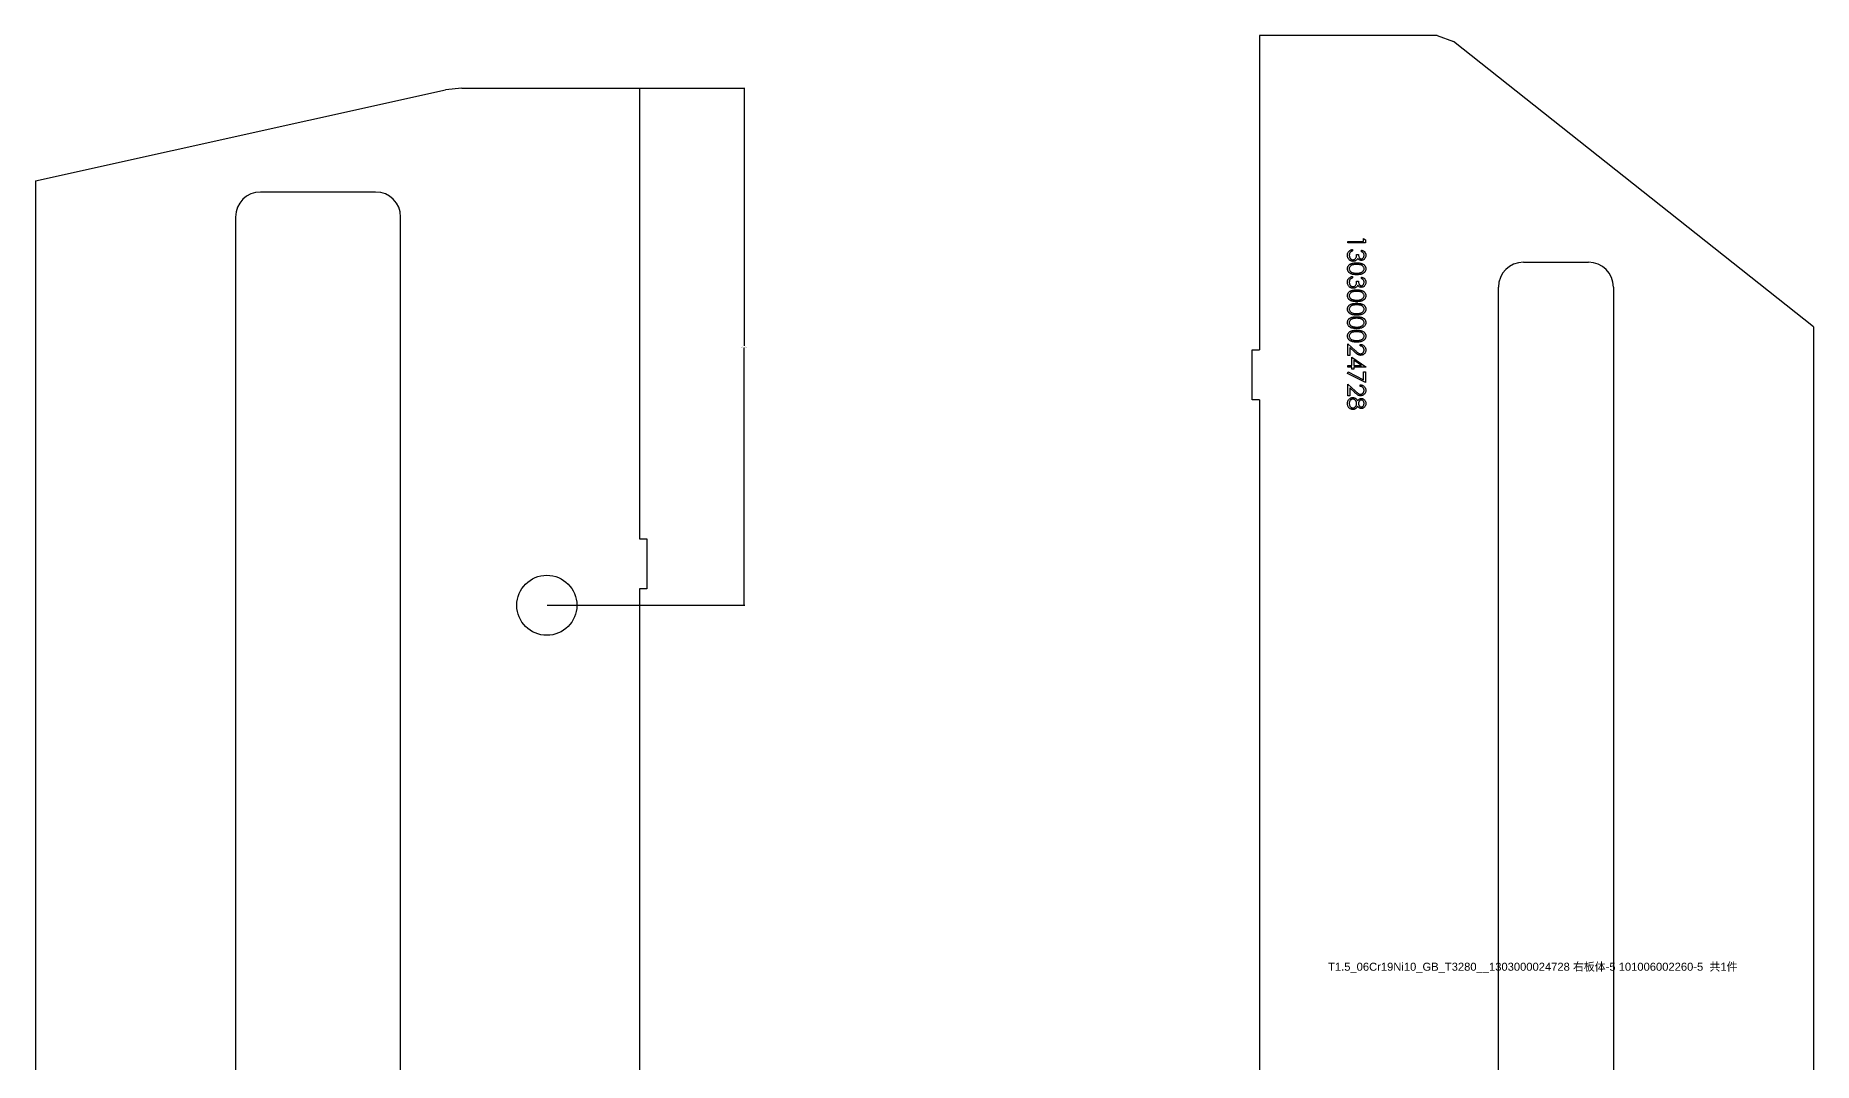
# Model space of a CAD drawing. Extents: x -16 to 22649, y -4599 to 814.
# Drawn here: x 531.5 to 887, y 165.9 to 371.2 of the extents above; entities that cross this region are included whole.
import ezdxf

# ---------------------------------------------------------------- set-up
doc = ezdxf.new("R2010")
doc.units = 0
doc.header["$MEASUREMENT"] = 0
doc.linetypes.add('CENTERX2', pattern=[20.32, 12.7, -2.54, 2.54, -2.54])
doc.layers.get('0').update_dxf_attribs({"linetype": 'CONTINUOUS'})
doc.layers.get('DEFPOINTS').update_dxf_attribs({"linetype": 'CONTINUOUS'})
for name, color, linetype in [('1', 6, 'CENTERX2'), ('S1', 7, 'CONTINUOUS'), ('SLD-0', 7, 'CONTINUOUS')]:
    doc.layers.add(name, color=color, linetype=linetype)
doc.styles.get("Standard").update_dxf_attribs({"font": 'arial.ttf'})
doc.dimstyles.get("Standard").update_dxf_attribs({"dimtxt": 0.18, "dimasz": 0.18, "dimexe": 0.18, "dimexo": 0.0625, "dimgap": 0.09, "dimtad": 0, "dimtih": 1, "dimtoh": 1, "dimdec": 4, "dimzin": 0, "dimtxsty": 'STANDARD', "dimcen": 0.09, "dimazin": 3, "dimtfac": 1, "dimtdec": 4, "dimtofl": 0, "dimtmove": 0, "dimatfit": 3, "dimtolj": 1, "dimtzin": 0})

# ---------------------------------------------------------------- blocks, each defined once
blk = doc.blocks.new('1303000024728_右板体-5_101006')
at = {"layer": '1', "color": 6, "linetype": 'CONTINUOUS', "flags": 128}
for points in [[(20.34, 142.6), (20.34, 142.92), (20.34, 142.92), (20.44, 142.89), (20.54, 142.86), (20.63, 142.82), (20.72, 142.77), (20.8, 142.72), (20.87, 142.67), (20.94, 142.61), (21, 142.54), (21.06, 142.47), (21.1, 142.39), (21.14, 142.31), (21.18, 142.23), (21.2, 142.15), (21.22, 142.06), (21.23, 141.97), (21.23, 141.88), (21.23, 141.88), (21.23, 141.74), (21.2, 141.61), (21.16, 141.48), (21.11, 141.36), (21.04, 141.24), (20.96, 141.15), (20.87, 141.06), (20.77, 140.99), (20.66, 140.93), (20.55, 140.89), (20.44, 140.86), (20.32, 140.85), (20.32, 140.85), (20.21, 140.86), (20.11, 140.88), (20.01, 140.91), (19.92, 140.96), (19.83, 141.01), (19.75, 141.08), (19.67, 141.17), (19.6, 141.26), (19.6, 141.26), (19.55, 141.15), (19.48, 141.05), (19.4, 140.96), (19.31, 140.88), (19.31, 140.88), (19.24, 140.83), (19.16, 140.79), (19.09, 140.76), (19.01, 140.73), (18.93, 140.7), (18.85, 140.69), (18.77, 140.68), (18.68, 140.67), (18.68, 140.67), (18.54, 140.68), (18.39, 140.71), (18.25, 140.76), (18.12, 140.83), (17.99, 140.92), (17.88, 141.02), (17.78, 141.14), (17.7, 141.27), (17.64, 141.41), (17.59, 141.56), (17.56, 141.72), (17.55, 141.89), (17.55, 141.89), (17.56, 142), (17.57, 142.11), (17.59, 142.21), (17.62, 142.31), (17.66, 142.4), (17.7, 142.49), (17.76, 142.57), (17.82, 142.65), (17.89, 142.73), (17.96, 142.79), (18.05, 142.85), (18.14, 142.91), (18.24, 142.95), (18.35, 142.99), (18.46, 143.03), (18.59, 143.05), (18.59, 143.05), (18.59, 142.74), (18.59, 142.74), (18.51, 142.71), (18.43, 142.69), (18.36, 142.66), (18.3, 142.62), (18.24, 142.59), (18.19, 142.55), (18.14, 142.51), (18.1, 142.46), (18.1, 142.46), (18.06, 142.41), (18.02, 142.34), (17.99, 142.27), (17.96, 142.2), (17.94, 142.13), (17.93, 142.05), (17.92, 141.97), (17.91, 141.88), (17.91, 141.88), (17.92, 141.78), (17.93, 141.69), (17.94, 141.6), (17.97, 141.52), (18, 141.44), (18.04, 141.37), (18.08, 141.3), (18.14, 141.23), (18.19, 141.18), (18.25, 141.13), (18.31, 141.08), (18.38, 141.05), (18.44, 141.02), (18.51, 141), (18.58, 140.99), (18.65, 140.99), (18.65, 140.99), (18.75, 141), (18.85, 141.02), (18.94, 141.06), (19.02, 141.11), (19.11, 141.18), (19.18, 141.25), (19.24, 141.34), (19.29, 141.44), (19.31, 141.49), (19.33, 141.55), (19.34, 141.62), (19.36, 141.7), (19.37, 141.78), (19.38, 141.87), (19.39, 141.96), (19.39, 142.07), (19.39, 142.07), (19.75, 142.07), (19.75, 142.07), (19.76, 141.94), (19.77, 141.81), (19.8, 141.7), (19.84, 141.58), (19.88, 141.48), (19.93, 141.4), (19.99, 141.32), (20.05, 141.27), (20.11, 141.22), (20.18, 141.19), (20.25, 141.17), (20.33, 141.17), (20.33, 141.17), (20.38, 141.17), (20.43, 141.18), (20.48, 141.2), (20.53, 141.22), (20.58, 141.25), (20.63, 141.28), (20.67, 141.32), (20.71, 141.37), (20.75, 141.42), (20.78, 141.47), (20.81, 141.53), (20.83, 141.59), (20.85, 141.66), (20.86, 141.73), (20.87, 141.8), (20.88, 141.87), (20.88, 141.87), (20.87, 141.99), (20.84, 142.1), (20.81, 142.21), (20.75, 142.3), (20.72, 142.34), (20.68, 142.39), (20.64, 142.43), (20.59, 142.47), (20.53, 142.5), (20.47, 142.54), (20.41, 142.57), (20.34, 142.6)], [(21.14, 145), (21.14, 144.35), (21.14, 144.35), (17.64, 144.35), (17.64, 144.35), (17.64, 144.67), (17.64, 144.67), (20.79, 144.67), (20.79, 144.67), (20.79, 145.21), (20.79, 145.21), (21.14, 145)], [(19.39, 140.36), (19.56, 140.36), (19.72, 140.35), (19.87, 140.34), (20.01, 140.32), (20.14, 140.3), (20.26, 140.28), (20.37, 140.25), (20.46, 140.21), (20.56, 140.17), (20.64, 140.13), (20.72, 140.08), (20.8, 140.03), (20.87, 139.98), (20.93, 139.92), (20.99, 139.86), (21.04, 139.8), (21.08, 139.73), (21.12, 139.66), (21.16, 139.58), (21.19, 139.51), (21.21, 139.43), (21.22, 139.35), (21.23, 139.27), (21.23, 139.19), (21.23, 139.19), (21.23, 139.11), (21.22, 139.03), (21.21, 138.95), (21.19, 138.87), (21.16, 138.79), (21.12, 138.72), (21.08, 138.65), (21.04, 138.58), (20.99, 138.51), (20.93, 138.45), (20.86, 138.39), (20.79, 138.33), (20.72, 138.28), (20.63, 138.23), (20.54, 138.18), (20.45, 138.14), (20.35, 138.11), (20.24, 138.07), (20.12, 138.05), (19.99, 138.02), (19.85, 138.01), (19.71, 137.99), (19.55, 137.99), (19.39, 137.98), (19.39, 137.98), (19.23, 137.99), (19.08, 137.99), (18.94, 138.01), (18.8, 138.02), (18.67, 138.04), (18.56, 138.07), (18.44, 138.1), (18.34, 138.14), (18.25, 138.18), (18.16, 138.23), (18.08, 138.28), (18, 138.33), (17.93, 138.38), (17.86, 138.44), (17.81, 138.51), (17.75, 138.58), (17.71, 138.65), (17.67, 138.72), (17.63, 138.79), (17.6, 138.87), (17.58, 138.95), (17.57, 139.03), (17.56, 139.11), (17.55, 139.19), (17.55, 139.19), (17.56, 139.27), (17.57, 139.35), (17.58, 139.43), (17.6, 139.51), (17.63, 139.58), (17.66, 139.65), (17.7, 139.72), (17.75, 139.79), (17.8, 139.86), (17.86, 139.92), (17.92, 139.98), (17.99, 140.03), (18.06, 140.08), (18.14, 140.13), (18.23, 140.17), (18.32, 140.21), (18.42, 140.25), (18.53, 140.28), (18.65, 140.3), (18.78, 140.32), (18.92, 140.34), (19.07, 140.35), (19.23, 140.36), (19.39, 140.36)], [(19.39, 140.05), (19.25, 140.05), (19.12, 140.04), (19, 140.03), (18.89, 140.02), (18.78, 140), (18.68, 139.99), (18.6, 139.96), (18.52, 139.94), (18.45, 139.91), (18.38, 139.88), (18.31, 139.84), (18.26, 139.81), (18.2, 139.77), (18.15, 139.72), (18.11, 139.67), (18.07, 139.62), (18, 139.52), (17.95, 139.41), (17.92, 139.3), (17.91, 139.18), (17.91, 139.18), (17.92, 139.06), (17.95, 138.95), (18, 138.84), (18.06, 138.74), (18.1, 138.69), (18.15, 138.64), (18.2, 138.6), (18.25, 138.56), (18.31, 138.52), (18.37, 138.49), (18.44, 138.46), (18.51, 138.43), (18.51, 138.43), (18.61, 138.4), (18.71, 138.37), (18.81, 138.35), (18.92, 138.33), (19.03, 138.32), (19.15, 138.31), (19.27, 138.3), (19.39, 138.3), (19.39, 138.3), (19.52, 138.3), (19.64, 138.3), (19.76, 138.31), (19.86, 138.33), (19.97, 138.34), (20.06, 138.36), (20.16, 138.39), (20.24, 138.41), (20.32, 138.45), (20.39, 138.48), (20.46, 138.52), (20.53, 138.55), (20.58, 138.6), (20.64, 138.64), (20.68, 138.69), (20.72, 138.74), (20.79, 138.85), (20.84, 138.95), (20.87, 139.07), (20.88, 139.18), (20.88, 139.18), (20.87, 139.3), (20.84, 139.41), (20.79, 139.52), (20.72, 139.62), (20.68, 139.67), (20.64, 139.72), (20.59, 139.76), (20.53, 139.81), (20.48, 139.84), (20.41, 139.88), (20.35, 139.91), (20.27, 139.94), (20.19, 139.96), (20.11, 139.99), (20.01, 140), (19.9, 140.02), (19.79, 140.03), (19.67, 140.04), (19.54, 140.05), (19.39, 140.05)], [(20.34, 137.22), (20.34, 137.53), (20.34, 137.53), (20.44, 137.51), (20.54, 137.47), (20.63, 137.43), (20.72, 137.39), (20.8, 137.34), (20.87, 137.28), (20.94, 137.22), (21, 137.15), (21.06, 137.08), (21.1, 137.01), (21.14, 136.93), (21.18, 136.85), (21.2, 136.76), (21.22, 136.68), (21.23, 136.59), (21.23, 136.49), (21.23, 136.49), (21.23, 136.36), (21.2, 136.22), (21.16, 136.1), (21.11, 135.97), (21.04, 135.86), (20.96, 135.76), (20.87, 135.67), (20.77, 135.6), (20.66, 135.54), (20.55, 135.5), (20.44, 135.48), (20.32, 135.47), (20.32, 135.47), (20.21, 135.48), (20.11, 135.5), (20.01, 135.53), (19.92, 135.57), (19.83, 135.63), (19.75, 135.7), (19.67, 135.78), (19.6, 135.88), (19.6, 135.88), (19.55, 135.77), (19.48, 135.67), (19.4, 135.58), (19.31, 135.5), (19.31, 135.5), (19.24, 135.45), (19.16, 135.41), (19.09, 135.37), (19.01, 135.34), (18.93, 135.32), (18.85, 135.3), (18.77, 135.29), (18.68, 135.29), (18.68, 135.29), (18.54, 135.3), (18.39, 135.33), (18.25, 135.38), (18.12, 135.45), (17.99, 135.54), (17.88, 135.64), (17.78, 135.75), (17.7, 135.88), (17.64, 136.03), (17.59, 136.18), (17.56, 136.34), (17.55, 136.5), (17.55, 136.5), (17.56, 136.61), (17.57, 136.72), (17.59, 136.82), (17.62, 136.92), (17.66, 137.02), (17.7, 137.1), (17.76, 137.19), (17.82, 137.27), (17.89, 137.34), (17.96, 137.41), (18.05, 137.47), (18.14, 137.52), (18.24, 137.57), (18.35, 137.61), (18.46, 137.64), (18.59, 137.67), (18.59, 137.67), (18.59, 137.35), (18.59, 137.35), (18.51, 137.33), (18.43, 137.3), (18.36, 137.27), (18.3, 137.24), (18.24, 137.2), (18.19, 137.16), (18.14, 137.12), (18.1, 137.08), (18.1, 137.08), (18.06, 137.02), (18.02, 136.96), (17.99, 136.89), (17.96, 136.82), (17.94, 136.74), (17.93, 136.67), (17.92, 136.58), (17.91, 136.5), (17.91, 136.5), (17.92, 136.4), (17.93, 136.3), (17.94, 136.22), (17.97, 136.13), (18, 136.05), (18.04, 135.98), (18.08, 135.91), (18.14, 135.85), (18.19, 135.79), (18.25, 135.74), (18.31, 135.7), (18.38, 135.67), (18.44, 135.64), (18.51, 135.62), (18.58, 135.61), (18.65, 135.6), (18.65, 135.6), (18.75, 135.61), (18.85, 135.63), (18.94, 135.67), (19.02, 135.73), (19.11, 135.79), (19.18, 135.87), (19.24, 135.95), (19.29, 136.05), (19.31, 136.11), (19.33, 136.17), (19.34, 136.23), (19.36, 136.31), (19.37, 136.39), (19.38, 136.48), (19.39, 136.58), (19.39, 136.68), (19.39, 136.68), (19.75, 136.68), (19.75, 136.68), (19.76, 136.55), (19.77, 136.43), (19.8, 136.31), (19.84, 136.2), (19.88, 136.1), (19.93, 136.01), (19.99, 135.94), (20.05, 135.88), (20.11, 135.84), (20.18, 135.81), (20.25, 135.79), (20.33, 135.78), (20.33, 135.78), (20.38, 135.79), (20.43, 135.8), (20.48, 135.81), (20.53, 135.83), (20.58, 135.86), (20.63, 135.9), (20.67, 135.94), (20.71, 135.98), (20.75, 136.03), (20.78, 136.09), (20.81, 136.15), (20.83, 136.21), (20.85, 136.27), (20.86, 136.34), (20.87, 136.41), (20.88, 136.49), (20.88, 136.49), (20.87, 136.61), (20.84, 136.72), (20.81, 136.82), (20.75, 136.92), (20.72, 136.96), (20.68, 137), (20.64, 137.04), (20.59, 137.08), (20.53, 137.12), (20.47, 137.15), (20.41, 137.19), (20.34, 137.22)], [(19.39, 134.98), (19.56, 134.97), (19.72, 134.97), (19.87, 134.96), (20.01, 134.94), (20.14, 134.92), (20.26, 134.89), (20.37, 134.86), (20.46, 134.83), (20.56, 134.79), (20.64, 134.75), (20.72, 134.7), (20.8, 134.65), (20.87, 134.6), (20.93, 134.54), (20.99, 134.48), (21.04, 134.41), (21.08, 134.34), (21.12, 134.27), (21.16, 134.2), (21.19, 134.12), (21.21, 134.05), (21.22, 133.97), (21.23, 133.89), (21.23, 133.81), (21.23, 133.81), (21.23, 133.72), (21.22, 133.64), (21.21, 133.56), (21.19, 133.48), (21.16, 133.41), (21.12, 133.33), (21.08, 133.26), (21.04, 133.19), (20.99, 133.13), (20.93, 133.06), (20.86, 133), (20.79, 132.95), (20.72, 132.89), (20.63, 132.84), (20.54, 132.8), (20.45, 132.76), (20.35, 132.72), (20.24, 132.69), (20.12, 132.66), (19.99, 132.64), (19.85, 132.62), (19.71, 132.61), (19.55, 132.6), (19.39, 132.6), (19.39, 132.6), (19.23, 132.6), (19.08, 132.61), (18.94, 132.62), (18.8, 132.64), (18.67, 132.66), (18.56, 132.69), (18.44, 132.72), (18.34, 132.76), (18.25, 132.8), (18.16, 132.84), (18.08, 132.89), (18, 132.94), (17.93, 133), (17.86, 133.06), (17.81, 133.12), (17.75, 133.19), (17.71, 133.26), (17.67, 133.33), (17.63, 133.41), (17.6, 133.48), (17.58, 133.56), (17.57, 133.64), (17.56, 133.72), (17.55, 133.81), (17.55, 133.81), (17.56, 133.89), (17.57, 133.97), (17.58, 134.05), (17.6, 134.12), (17.63, 134.2), (17.66, 134.27), (17.7, 134.34), (17.75, 134.41), (17.8, 134.47), (17.86, 134.53), (17.92, 134.59), (17.99, 134.65), (18.06, 134.7), (18.14, 134.74), (18.23, 134.79), (18.32, 134.83), (18.42, 134.86), (18.53, 134.89), (18.65, 134.92), (18.78, 134.94), (18.92, 134.96), (19.07, 134.97), (19.23, 134.97), (19.39, 134.98)], [(19.39, 132.28), (19.56, 132.28), (19.72, 132.27), (19.87, 132.26), (20.01, 132.25), (20.14, 132.23), (20.26, 132.2), (20.37, 132.17), (20.46, 132.14), (20.56, 132.1), (20.64, 132.05), (20.72, 132.01), (20.8, 131.96), (20.87, 131.9), (20.93, 131.85), (20.99, 131.78), (21.04, 131.72), (21.08, 131.65), (21.12, 131.58), (21.16, 131.51), (21.19, 131.43), (21.21, 131.35), (21.22, 131.28), (21.23, 131.2), (21.23, 131.11), (21.23, 131.11), (21.23, 131.03), (21.22, 130.95), (21.21, 130.87), (21.19, 130.79), (21.16, 130.72), (21.12, 130.64), (21.08, 130.57), (21.04, 130.5), (20.99, 130.43), (20.93, 130.37), (20.86, 130.31), (20.79, 130.25), (20.72, 130.2), (20.63, 130.15), (20.54, 130.11), (20.45, 130.07), (20.35, 130.03), (20.24, 130), (20.12, 129.97), (19.99, 129.95), (19.85, 129.93), (19.71, 129.92), (19.55, 129.91), (19.39, 129.91), (19.39, 129.91), (19.23, 129.91), (19.08, 129.92), (18.94, 129.93), (18.8, 129.95), (18.67, 129.97), (18.56, 129.99), (18.44, 130.03), (18.34, 130.06), (18.25, 130.1), (18.16, 130.15), (18.08, 130.2), (18, 130.25), (17.93, 130.31), (17.86, 130.37), (17.81, 130.43), (17.75, 130.5), (17.71, 130.57), (17.67, 130.64), (17.63, 130.71), (17.6, 130.79), (17.58, 130.87), (17.57, 130.95), (17.56, 131.03), (17.55, 131.11), (17.55, 131.11), (17.56, 131.2), (17.57, 131.28), (17.58, 131.35), (17.6, 131.43), (17.63, 131.51), (17.66, 131.58), (17.7, 131.65), (17.75, 131.72), (17.8, 131.78), (17.86, 131.84), (17.92, 131.9), (17.99, 131.95), (18.06, 132), (18.14, 132.05), (18.23, 132.09), (18.32, 132.13), (18.42, 132.17), (18.53, 132.2), (18.65, 132.23), (18.78, 132.25), (18.92, 132.26), (19.07, 132.27), (19.23, 132.28), (19.39, 132.28)], [(19.39, 134.66), (19.25, 134.66), (19.12, 134.66), (19, 134.65), (18.89, 134.64), (18.78, 134.62), (18.68, 134.6), (18.6, 134.58), (18.52, 134.55), (18.45, 134.53), (18.38, 134.49), (18.31, 134.46), (18.26, 134.42), (18.2, 134.38), (18.15, 134.34), (18.11, 134.29), (18.07, 134.24), (18, 134.13), (17.95, 134.02), (17.92, 133.91), (17.91, 133.8), (17.91, 133.8), (17.92, 133.68), (17.95, 133.57), (18, 133.46), (18.06, 133.36), (18.1, 133.31), (18.15, 133.26), (18.2, 133.22), (18.25, 133.18), (18.31, 133.14), (18.37, 133.1), (18.44, 133.07), (18.51, 133.04), (18.51, 133.04), (18.61, 133.01), (18.71, 132.99), (18.81, 132.96), (18.92, 132.95), (19.03, 132.93), (19.15, 132.92), (19.27, 132.91), (19.39, 132.91), (19.39, 132.91), (19.52, 132.91), (19.64, 132.92), (19.76, 132.93), (19.86, 132.94), (19.97, 132.96), (20.06, 132.98), (20.16, 133), (20.24, 133.03), (20.32, 133.06), (20.39, 133.09), (20.46, 133.13), (20.53, 133.17), (20.58, 133.21), (20.64, 133.26), (20.68, 133.31), (20.72, 133.36), (20.79, 133.46), (20.84, 133.57), (20.87, 133.68), (20.88, 133.8), (20.88, 133.8), (20.87, 133.91), (20.84, 134.02), (20.79, 134.13), (20.72, 134.24), (20.68, 134.29), (20.64, 134.34), (20.59, 134.38), (20.53, 134.42), (20.48, 134.46), (20.41, 134.49), (20.35, 134.53), (20.27, 134.55), (20.19, 134.58), (20.11, 134.6), (20.01, 134.62), (19.9, 134.63), (19.79, 134.65), (19.67, 134.66), (19.54, 134.66), (19.39, 134.66)], [(19.39, 131.97), (19.25, 131.97), (19.12, 131.96), (19, 131.95), (18.89, 131.94), (18.78, 131.93), (18.68, 131.91), (18.6, 131.89), (18.52, 131.86), (18.45, 131.83), (18.38, 131.8), (18.31, 131.77), (18.26, 131.73), (18.2, 131.69), (18.15, 131.64), (18.11, 131.6), (18.07, 131.55), (18, 131.44), (17.95, 131.33), (17.92, 131.22), (17.91, 131.1), (17.91, 131.1), (17.92, 130.99), (17.95, 130.88), (18, 130.77), (18.06, 130.66), (18.1, 130.61), (18.15, 130.57), (18.2, 130.52), (18.25, 130.48), (18.31, 130.45), (18.37, 130.41), (18.44, 130.38), (18.51, 130.35), (18.51, 130.35), (18.61, 130.32), (18.71, 130.29), (18.81, 130.27), (18.92, 130.25), (19.03, 130.24), (19.15, 130.23), (19.27, 130.22), (19.39, 130.22), (19.39, 130.22), (19.52, 130.22), (19.64, 130.23), (19.76, 130.24), (19.86, 130.25), (19.97, 130.27), (20.06, 130.29), (20.16, 130.31), (20.24, 130.34), (20.32, 130.37), (20.39, 130.4), (20.46, 130.44), (20.53, 130.48), (20.58, 130.52), (20.64, 130.57), (20.68, 130.61), (20.72, 130.66), (20.79, 130.77), (20.84, 130.88), (20.87, 130.99), (20.88, 131.1), (20.88, 131.1), (20.87, 131.22), (20.84, 131.33), (20.79, 131.44), (20.72, 131.55), (20.68, 131.6), (20.64, 131.64), (20.59, 131.69), (20.53, 131.73), (20.48, 131.77), (20.41, 131.8), (20.35, 131.83), (20.27, 131.86), (20.19, 131.89), (20.11, 131.91), (20.01, 131.93), (19.9, 131.94), (19.79, 131.95), (19.67, 131.96), (19.54, 131.97), (19.39, 131.97)], [(19.39, 129.59), (19.56, 129.59), (19.72, 129.58), (19.87, 129.57), (20.01, 129.55), (20.14, 129.53), (20.26, 129.51), (20.37, 129.48), (20.46, 129.44), (20.56, 129.41), (20.64, 129.36), (20.72, 129.32), (20.8, 129.26), (20.87, 129.21), (20.93, 129.15), (20.99, 129.09), (21.04, 129.03), (21.08, 128.96), (21.12, 128.89), (21.16, 128.81), (21.19, 128.74), (21.21, 128.66), (21.22, 128.58), (21.23, 128.5), (21.23, 128.42), (21.23, 128.42), (21.23, 128.34), (21.22, 128.26), (21.21, 128.18), (21.19, 128.1), (21.16, 128.02), (21.12, 127.95), (21.08, 127.88), (21.04, 127.81), (20.99, 127.74), (20.93, 127.68), (20.86, 127.62), (20.79, 127.56), (20.72, 127.51), (20.63, 127.46), (20.54, 127.42), (20.45, 127.37), (20.35, 127.34), (20.24, 127.3), (20.12, 127.28), (19.99, 127.25), (19.85, 127.24), (19.71, 127.22), (19.55, 127.22), (19.39, 127.21), (19.39, 127.21), (19.23, 127.22), (19.08, 127.22), (18.94, 127.24), (18.8, 127.25), (18.67, 127.28), (18.56, 127.3), (18.44, 127.33), (18.34, 127.37), (18.25, 127.41), (18.16, 127.46), (18.08, 127.51), (18, 127.56), (17.93, 127.61), (17.86, 127.67), (17.81, 127.74), (17.75, 127.81), (17.71, 127.88), (17.67, 127.95), (17.63, 128.02), (17.6, 128.1), (17.58, 128.18), (17.57, 128.26), (17.56, 128.34), (17.55, 128.42), (17.55, 128.42), (17.56, 128.5), (17.57, 128.58), (17.58, 128.66), (17.6, 128.74), (17.63, 128.81), (17.66, 128.88), (17.7, 128.96), (17.75, 129.02), (17.8, 129.09), (17.86, 129.15), (17.92, 129.21), (17.99, 129.26), (18.06, 129.31), (18.14, 129.36), (18.23, 129.4), (18.32, 129.44), (18.42, 129.48), (18.53, 129.51), (18.65, 129.53), (18.78, 129.55), (18.92, 129.57), (19.07, 129.58), (19.23, 129.59), (19.39, 129.59)], [(19.39, 129.28), (19.25, 129.28), (19.12, 129.27), (19, 129.26), (18.89, 129.25), (18.78, 129.24), (18.68, 129.22), (18.6, 129.2), (18.52, 129.17), (18.45, 129.14), (18.38, 129.11), (18.31, 129.08), (18.26, 129.04), (18.2, 129), (18.15, 128.95), (18.11, 128.9), (18.07, 128.85), (18, 128.75), (17.95, 128.64), (17.92, 128.53), (17.91, 128.41), (17.91, 128.41), (17.92, 128.3), (17.95, 128.18), (18, 128.08), (18.06, 127.97), (18.1, 127.92), (18.15, 127.87), (18.2, 127.83), (18.25, 127.79), (18.31, 127.75), (18.37, 127.72), (18.44, 127.69), (18.51, 127.66), (18.51, 127.66), (18.61, 127.63), (18.71, 127.6), (18.81, 127.58), (18.92, 127.56), (19.03, 127.55), (19.15, 127.54), (19.27, 127.53), (19.39, 127.53), (19.39, 127.53), (19.52, 127.53), (19.64, 127.53), (19.76, 127.54), (19.86, 127.56), (19.97, 127.57), (20.06, 127.59), (20.16, 127.62), (20.24, 127.65), (20.32, 127.68), (20.39, 127.71), (20.46, 127.75), (20.53, 127.79), (20.58, 127.83), (20.64, 127.87), (20.68, 127.92), (20.72, 127.97), (20.79, 128.08), (20.84, 128.19), (20.87, 128.3), (20.88, 128.41), (20.88, 128.41), (20.87, 128.53), (20.84, 128.64), (20.79, 128.75), (20.72, 128.85), (20.68, 128.9), (20.64, 128.95), (20.59, 129), (20.53, 129.04), (20.48, 129.07), (20.41, 129.11), (20.35, 129.14), (20.27, 129.17), (20.19, 129.19), (20.11, 129.22), (20.01, 129.24), (19.9, 129.25), (19.79, 129.26), (19.67, 129.27), (19.54, 129.28), (19.39, 129.28)], [(19.39, 126.9), (19.56, 126.9), (19.72, 126.89), (19.87, 126.88), (20.01, 126.86), (20.14, 126.84), (20.26, 126.82), (20.37, 126.79), (20.46, 126.75), (20.56, 126.71), (20.64, 126.67), (20.72, 126.62), (20.8, 126.57), (20.87, 126.52), (20.93, 126.46), (20.99, 126.4), (21.04, 126.33), (21.08, 126.26), (21.12, 126.19), (21.16, 126.12), (21.19, 126.05), (21.21, 125.97), (21.22, 125.89), (21.23, 125.81), (21.23, 125.73), (21.23, 125.73), (21.23, 125.65), (21.22, 125.56), (21.21, 125.48), (21.19, 125.41), (21.16, 125.33), (21.12, 125.26), (21.08, 125.19), (21.04, 125.12), (20.99, 125.05), (20.93, 124.99), (20.86, 124.93), (20.79, 124.87), (20.72, 124.82), (20.63, 124.77), (20.54, 124.72), (20.45, 124.68), (20.35, 124.64), (20.24, 124.61), (20.12, 124.58), (19.99, 124.56), (19.85, 124.54), (19.71, 124.53), (19.55, 124.52), (19.39, 124.52), (19.39, 124.52), (19.23, 124.52), (19.08, 124.53), (18.94, 124.54), (18.8, 124.56), (18.67, 124.58), (18.56, 124.61), (18.44, 124.64), (18.34, 124.68), (18.25, 124.72), (18.16, 124.77), (18.08, 124.81), (18, 124.87), (17.93, 124.92), (17.86, 124.98), (17.81, 125.05), (17.75, 125.11), (17.71, 125.18), (17.67, 125.26), (17.63, 125.33), (17.6, 125.41), (17.58, 125.48), (17.57, 125.56), (17.56, 125.65), (17.55, 125.73), (17.55, 125.73), (17.56, 125.81), (17.57, 125.89), (17.58, 125.97), (17.6, 126.05), (17.63, 126.12), (17.66, 126.19), (17.7, 126.26), (17.75, 126.33), (17.8, 126.4), (17.86, 126.46), (17.92, 126.52), (17.99, 126.57), (18.06, 126.62), (18.14, 126.67), (18.23, 126.71), (18.32, 126.75), (18.42, 126.78), (18.53, 126.82), (18.65, 126.84), (18.78, 126.86), (18.92, 126.88), (19.07, 126.89), (19.23, 126.9), (19.39, 126.9)], [(19.39, 126.59), (19.25, 126.58), (19.12, 126.58), (19, 126.57), (18.89, 126.56), (18.78, 126.54), (18.68, 126.52), (18.6, 126.5), (18.52, 126.48), (18.45, 126.45), (18.38, 126.42), (18.31, 126.38), (18.26, 126.35), (18.2, 126.3), (18.15, 126.26), (18.11, 126.21), (18.07, 126.16), (18, 126.06), (17.95, 125.95), (17.92, 125.83), (17.91, 125.72), (17.91, 125.72), (17.92, 125.6), (17.95, 125.49), (18, 125.38), (18.06, 125.28), (18.1, 125.23), (18.15, 125.18), (18.2, 125.14), (18.25, 125.1), (18.31, 125.06), (18.37, 125.03), (18.44, 125), (18.51, 124.97), (18.51, 124.97), (18.61, 124.94), (18.71, 124.91), (18.81, 124.89), (18.92, 124.87), (19.03, 124.85), (19.15, 124.84), (19.27, 124.84), (19.39, 124.84), (19.39, 124.84), (19.52, 124.84), (19.64, 124.84), (19.76, 124.85), (19.86, 124.86), (19.97, 124.88), (20.06, 124.9), (20.16, 124.93), (20.24, 124.95), (20.32, 124.98), (20.39, 125.02), (20.46, 125.05), (20.53, 125.09), (20.58, 125.14), (20.64, 125.18), (20.68, 125.23), (20.72, 125.28), (20.79, 125.38), (20.84, 125.49), (20.87, 125.6), (20.88, 125.72), (20.88, 125.72), (20.87, 125.83), (20.84, 125.95), (20.79, 126.06), (20.72, 126.16), (20.68, 126.21), (20.64, 126.26), (20.59, 126.3), (20.53, 126.34), (20.48, 126.38), (20.41, 126.42), (20.35, 126.45), (20.27, 126.48), (20.19, 126.5), (20.11, 126.52), (20.01, 126.54), (19.9, 126.56), (19.79, 126.57), (19.67, 126.58), (19.54, 126.58), (19.39, 126.59)], [(20.07, 123.76), (20.07, 124.07), (20.07, 124.07), (20.19, 124.06), (20.31, 124.05), (20.42, 124.02), (20.53, 123.98), (20.63, 123.93), (20.73, 123.88), (20.82, 123.81), (20.91, 123.73), (20.98, 123.65), (21.05, 123.56), (21.11, 123.47), (21.15, 123.37), (21.19, 123.27), (21.21, 123.16), (21.23, 123.05), (21.23, 122.93), (21.23, 122.93), (21.23, 122.82), (21.21, 122.71), (21.19, 122.6), (21.16, 122.5), (21.11, 122.41), (21.06, 122.32), (21, 122.24), (20.92, 122.17), (20.84, 122.1), (20.76, 122.04), (20.68, 121.99), (20.59, 121.95), (20.49, 121.92), (20.4, 121.89), (20.3, 121.88), (20.19, 121.87), (20.19, 121.87), (20.05, 121.88), (19.91, 121.91), (19.77, 121.96), (19.64, 122.02), (19.57, 122.06), (19.5, 122.11), (19.42, 122.17), (19.33, 122.23), (19.24, 122.31), (19.15, 122.39), (19.05, 122.48), (18.94, 122.58), (18.94, 122.58), (18, 123.46), (18, 123.46), (18, 121.83), (18, 121.83), (17.64, 121.83), (17.64, 121.83), (17.64, 124.21), (17.64, 124.21), (19.09, 122.85), (19.09, 122.85), (19.2, 122.75), (19.29, 122.66), (19.38, 122.58), (19.47, 122.51), (19.54, 122.45), (19.61, 122.39), (19.67, 122.35), (19.73, 122.31), (19.83, 122.26), (19.94, 122.22), (20.05, 122.2), (20.17, 122.19), (20.17, 122.19), (20.24, 122.19), (20.31, 122.2), (20.37, 122.22), (20.44, 122.24), (20.5, 122.27), (20.56, 122.31), (20.61, 122.36), (20.67, 122.41), (20.71, 122.46), (20.76, 122.52), (20.79, 122.59), (20.82, 122.65), (20.85, 122.72), (20.86, 122.79), (20.87, 122.87), (20.88, 122.95), (20.88, 122.95), (20.87, 123.03), (20.86, 123.11), (20.84, 123.18), (20.82, 123.25), (20.79, 123.32), (20.76, 123.39), (20.71, 123.45), (20.66, 123.51), (20.61, 123.56), (20.55, 123.6), (20.48, 123.64), (20.41, 123.68), (20.33, 123.71), (20.25, 123.73), (20.16, 123.75), (20.07, 123.76)], [(21.23, 119.6), (21.23, 119.54), (21.23, 119.54), (18.81, 119.54), (18.81, 119.54), (18.81, 119.14), (18.81, 119.14), (18.45, 119.14), (18.45, 119.14), (18.45, 119.54), (18.45, 119.54), (17.64, 119.54), (17.64, 119.54), (17.64, 119.85), (17.64, 119.85), (18.45, 119.85), (18.45, 119.85), (18.45, 121.51), (18.45, 121.51), (21.23, 119.6)], [(18.81, 119.85), (20.33, 119.85), (20.33, 119.85), (18.81, 120.9), (18.81, 120.9), (18.81, 119.85)], [(21.14, 118.6), (21.14, 116.44), (21.14, 116.44), (17.55, 118.28), (17.55, 118.28), (17.7, 118.56), (17.7, 118.56), (20.79, 116.98), (20.79, 116.98), (20.79, 118.6), (20.79, 118.6), (21.14, 118.6)], [(20.07, 115.68), (20.07, 116), (20.07, 116), (20.19, 115.99), (20.31, 115.97), (20.42, 115.94), (20.53, 115.9), (20.63, 115.86), (20.73, 115.8), (20.82, 115.73), (20.91, 115.66), (20.98, 115.57), (21.05, 115.48), (21.11, 115.39), (21.15, 115.29), (21.19, 115.19), (21.21, 115.08), (21.23, 114.97), (21.23, 114.85), (21.23, 114.85), (21.23, 114.74), (21.21, 114.63), (21.19, 114.53), (21.16, 114.43), (21.11, 114.33), (21.06, 114.25), (21, 114.16), (20.92, 114.09), (20.84, 114.02), (20.76, 113.96), (20.68, 113.91), (20.59, 113.87), (20.49, 113.84), (20.4, 113.82), (20.3, 113.8), (20.19, 113.8), (20.19, 113.8), (20.05, 113.81), (19.91, 113.83), (19.77, 113.88), (19.64, 113.94), (19.57, 113.98), (19.5, 114.03), (19.42, 114.09), (19.33, 114.16), (19.24, 114.23), (19.15, 114.31), (19.05, 114.4), (18.94, 114.5), (18.94, 114.5), (18, 115.38), (18, 115.38), (18, 113.75), (18, 113.75), (17.64, 113.75), (17.64, 113.75), (17.64, 116.13), (17.64, 116.13), (19.09, 114.77), (19.09, 114.77), (19.2, 114.67), (19.29, 114.58), (19.38, 114.5), (19.47, 114.43), (19.54, 114.37), (19.61, 114.32), (19.67, 114.27), (19.73, 114.24), (19.83, 114.18), (19.94, 114.14), (20.05, 114.12), (20.17, 114.11), (20.17, 114.11), (20.24, 114.11), (20.31, 114.12), (20.37, 114.14), (20.44, 114.17), (20.5, 114.2), (20.56, 114.23), (20.61, 114.28), (20.67, 114.33), (20.71, 114.39), (20.76, 114.45), (20.79, 114.51), (20.82, 114.58), (20.85, 114.65), (20.86, 114.72), (20.87, 114.79), (20.88, 114.87), (20.88, 114.87), (20.87, 114.95), (20.86, 115.03), (20.84, 115.11), (20.82, 115.18), (20.79, 115.25), (20.76, 115.31), (20.71, 115.37), (20.66, 115.43), (20.61, 115.48), (20.55, 115.53), (20.48, 115.57), (20.41, 115.6), (20.33, 115.63), (20.25, 115.65), (20.16, 115.67), (20.07, 115.68)], [(19.59, 111.74), (19.55, 111.65), (19.5, 111.57), (19.45, 111.5), (19.4, 111.43), (19.35, 111.37), (19.3, 111.31), (19.24, 111.27), (19.19, 111.22), (19.13, 111.18), (19.07, 111.15), (19, 111.12), (18.94, 111.1), (18.87, 111.08), (18.81, 111.07), (18.74, 111.06), (18.66, 111.06), (18.66, 111.06), (18.56, 111.06), (18.46, 111.08), (18.37, 111.1), (18.28, 111.13), (18.19, 111.16), (18.1, 111.21), (18.02, 111.26), (17.94, 111.32), (17.94, 111.32), (17.85, 111.41), (17.77, 111.5), (17.7, 111.61), (17.65, 111.72), (17.61, 111.84), (17.58, 111.97), (17.56, 112.11), (17.55, 112.25), (17.55, 112.25), (17.56, 112.39), (17.58, 112.53), (17.6, 112.65), (17.64, 112.77), (17.69, 112.87), (17.74, 112.97), (17.81, 113.06), (17.89, 113.14), (17.98, 113.21), (18.07, 113.27), (18.15, 113.32), (18.25, 113.36), (18.34, 113.4), (18.44, 113.42), (18.53, 113.43), (18.64, 113.44), (18.64, 113.44), (18.71, 113.44), (18.78, 113.43), (18.85, 113.41), (18.92, 113.4), (18.98, 113.37), (19.05, 113.35), (19.11, 113.31), (19.17, 113.28), (19.23, 113.23), (19.29, 113.18), (19.34, 113.12), (19.4, 113.06), (19.45, 112.99), (19.5, 112.92), (19.55, 112.84), (19.59, 112.75), (19.59, 112.75), (19.66, 112.87), (19.74, 112.97), (19.83, 113.06), (19.92, 113.13), (20.02, 113.19), (20.12, 113.23), (20.23, 113.25), (20.34, 113.26), (20.34, 113.26), (20.45, 113.25), (20.56, 113.22), (20.67, 113.18), (20.77, 113.12), (20.88, 113.05), (20.97, 112.96), (21.04, 112.86), (21.11, 112.75), (21.17, 112.63), (21.2, 112.5), (21.23, 112.37), (21.23, 112.23), (21.23, 112.23), (21.23, 112.1), (21.2, 111.97), (21.16, 111.85), (21.11, 111.73), (21.04, 111.62), (20.96, 111.53), (20.87, 111.44), (20.77, 111.37), (20.67, 111.31), (20.55, 111.27), (20.44, 111.25), (20.33, 111.24), (20.33, 111.24), (20.21, 111.25), (20.11, 111.27), (20, 111.31), (19.91, 111.36), (19.82, 111.43), (19.74, 111.52), (19.66, 111.62), (19.59, 111.74)], [(19.39, 112.23), (19.39, 112.32), (19.38, 112.41), (19.36, 112.5), (19.34, 112.58), (19.3, 112.66), (19.26, 112.73), (19.22, 112.8), (19.16, 112.87), (19.1, 112.93), (19.04, 112.98), (18.98, 113.02), (18.91, 113.06), (18.84, 113.09), (18.77, 113.11), (18.7, 113.12), (18.62, 113.12), (18.62, 113.12), (18.53, 113.12), (18.44, 113.1), (18.35, 113.06), (18.27, 113.01), (18.19, 112.95), (18.12, 112.88), (18.06, 112.8), (18, 112.71), (17.96, 112.6), (17.94, 112.49), (17.92, 112.38), (17.91, 112.25), (17.91, 112.25), (17.92, 112.15), (17.93, 112.06), (17.95, 111.97), (17.97, 111.89), (18, 111.81), (18.04, 111.74), (18.08, 111.67), (18.14, 111.61), (18.19, 111.56), (18.25, 111.51), (18.31, 111.47), (18.38, 111.43), (18.44, 111.41), (18.51, 111.39), (18.58, 111.38), (18.66, 111.37), (18.66, 111.37), (18.73, 111.38), (18.8, 111.39), (18.87, 111.41), (18.93, 111.44), (18.99, 111.47), (19.05, 111.51), (19.11, 111.57), (19.17, 111.62), (19.22, 111.69), (19.27, 111.76), (19.31, 111.83), (19.34, 111.9), (19.36, 111.98), (19.38, 112.06), (19.39, 112.14), (19.39, 112.23)], [(20.88, 112.25), (20.87, 112.32), (20.87, 112.39), (20.85, 112.46), (20.84, 112.52), (20.81, 112.59), (20.78, 112.64), (20.75, 112.7), (20.71, 112.75), (20.67, 112.79), (20.63, 112.83), (20.58, 112.87), (20.54, 112.9), (20.49, 112.92), (20.44, 112.93), (20.39, 112.94), (20.33, 112.94), (20.33, 112.94), (20.28, 112.94), (20.22, 112.93), (20.17, 112.91), (20.12, 112.89), (20.07, 112.86), (20.02, 112.83), (19.98, 112.78), (19.93, 112.73), (19.89, 112.68), (19.85, 112.62), (19.82, 112.56), (19.8, 112.5), (19.78, 112.44), (19.76, 112.37), (19.76, 112.31), (19.75, 112.24), (19.75, 112.24), (19.76, 112.15), (19.77, 112.06), (19.8, 111.98), (19.83, 111.9), (19.88, 111.82), (19.93, 111.75), (19.99, 111.69), (20.06, 111.64), (20.13, 111.6), (20.2, 111.58), (20.27, 111.56), (20.34, 111.55), (20.34, 111.55), (20.39, 111.56), (20.44, 111.56), (20.48, 111.58), (20.53, 111.6), (20.58, 111.62), (20.62, 111.65), (20.66, 111.69), (20.71, 111.73), (20.75, 111.78), (20.78, 111.83), (20.81, 111.89), (20.83, 111.95), (20.85, 112.02), (20.86, 112.09), (20.87, 112.17), (20.88, 112.25)]]:
    blk.add_lwpolyline(points, dxfattribs=at)
at = {"layer": 'SLD-0', "linetype": 'CONTINUOUS'}
for p, q in [((0, 185.81), (0, 123)), ((35.5, 185.81), (0, 185.81)), ((35.5, 185.81), (38.73, 184.62)), ((110.73, 127.56), (38.73, 184.62)), ((52.73, 140.5), (65.73, 140.5)), ((47.73, -167), (47.73, 135.5)), ((70.73, 135.5), (70.73, -167)), ((110.73, 127.56), (110.73, -155)), ((-1.5, 113), (-1.5, 123)), ((-1.5, 123), (0, 123)), ((0, 113), (-1.5, 113)), ((0, 113), (0, -77))]:
    blk.add_line(p, q, dxfattribs=at)
for centre, start, end in [((52.73, 135.5), 90, 180), ((65.73, 135.5), 0, 90)]:
    blk.add_arc(centre, 5, start, end, dxfattribs=at)
at = {"layer": 'S1', "color": 3, "insert": (54.61, -0.59), "char_height": 1.6, "attachment_point": 5}
blk.add_mtext('T1.5_06Cr19Ni10_GB_T3280__1303000024728 {\\fSimSun|b0|i0|c134|p2;右板体}-5 101006002260-5  {\\fSimSun|b0|i0|c134|p2;共}1{\\fSimSun|b0|i0|c134|p2;件}', dxfattribs=at)
blk = doc.blocks.new('1303000024726_右板体-3_101006')
at = {"layer": 'SLD-0', "linetype": 'CONTINUOUS'}
for p, q in [((-120.73, 182.11), (-38.73, 200.28)), ((-35.5, 200.62), (-38.73, 200.28)), ((-35.5, 200.62), (0, 200.62)), ((0, 200.62), (0, 110.55)), ((-120.73, 182.11), (-120.73, -115.95)), ((-52.73, 179.88), (-75.73, 179.88)), ((-80.73, 174.88), (-80.73, -135.92)), ((-47.73, -135.92), (-47.73, 174.88)), ((0, 110.55), (1.5, 110.55)), ((1.5, 110.55), (1.5, 100.55)), ((1.5, 100.55), (0, 100.55)), ((0, 100.55), (0, -89.45))]:
    blk.add_line(p, q, dxfattribs=at)
blk.add_circle((-18.5, 97.25), 6, dxfattribs=at)
for centre, start, end in [((-75.73, 174.88), 90, 180), ((-52.73, 174.88), 0, 90)]:
    blk.add_arc(centre, 5, start, end, dxfattribs=at)
blk = doc.blocks.new('*D108')
at = {"color": 0, "linetype": 'BYBLOCK'}
for p, q in [((633.8, 360.7), (673.34, 360.7)), ((673.16, 360.52), (673.16, 309.2)), ((673.16, 257.52), (673.16, 308.84)), ((633.8, 257.34), (673.34, 257.34))]:
    blk.add_line(p, q, dxfattribs=at)
at = {"color": 0}
for points in [[(673.13, 360.52), (673.19, 360.52), (673.16, 360.7)], [(673.13, 257.52), (673.19, 257.52), (673.16, 257.34)]]:
    blk.add_solid(points, dxfattribs=at)
at = {"layer": 'DEFPOINTS', "color": 0}
for p in [(633.73, 360.7), (673.16, 360.7), (633.73, 257.34)]:
    blk.add_point(p, dxfattribs=at)
at = {"color": 0, "insert": (673.16, 309.02), "char_height": 0.18, "attachment_point": 5}
blk.add_mtext('\\A1;103.3631', dxfattribs=at)

msp = doc.modelspace()

# ---------------------------------------------------------------- block references
for name, p in [('1303000024728_右板体-5_101006', (776.26666, 185.43201)), ('1303000024726_右板体-3_101006', (652.23299, 160.08504))]:
    msp.add_blockref(name, p)

# ---------------------------------------------------------------- dimensions: what is measured, and where the dimension line sits
at = {"color": 1}
dim = msp.add_linear_dim(base=(673.1628, 360.7025), p1=(633.73299, 257.33944), p2=(633.73299, 360.7025), angle=90, dimstyle='STANDARD', dxfattribs=at)
dim.commit()
dim.dimension.update_dxf_attribs({"geometry": '*D108', "text_midpoint": (673.1628, 309.02097)})

doc.saveas('drawing.dxf')
